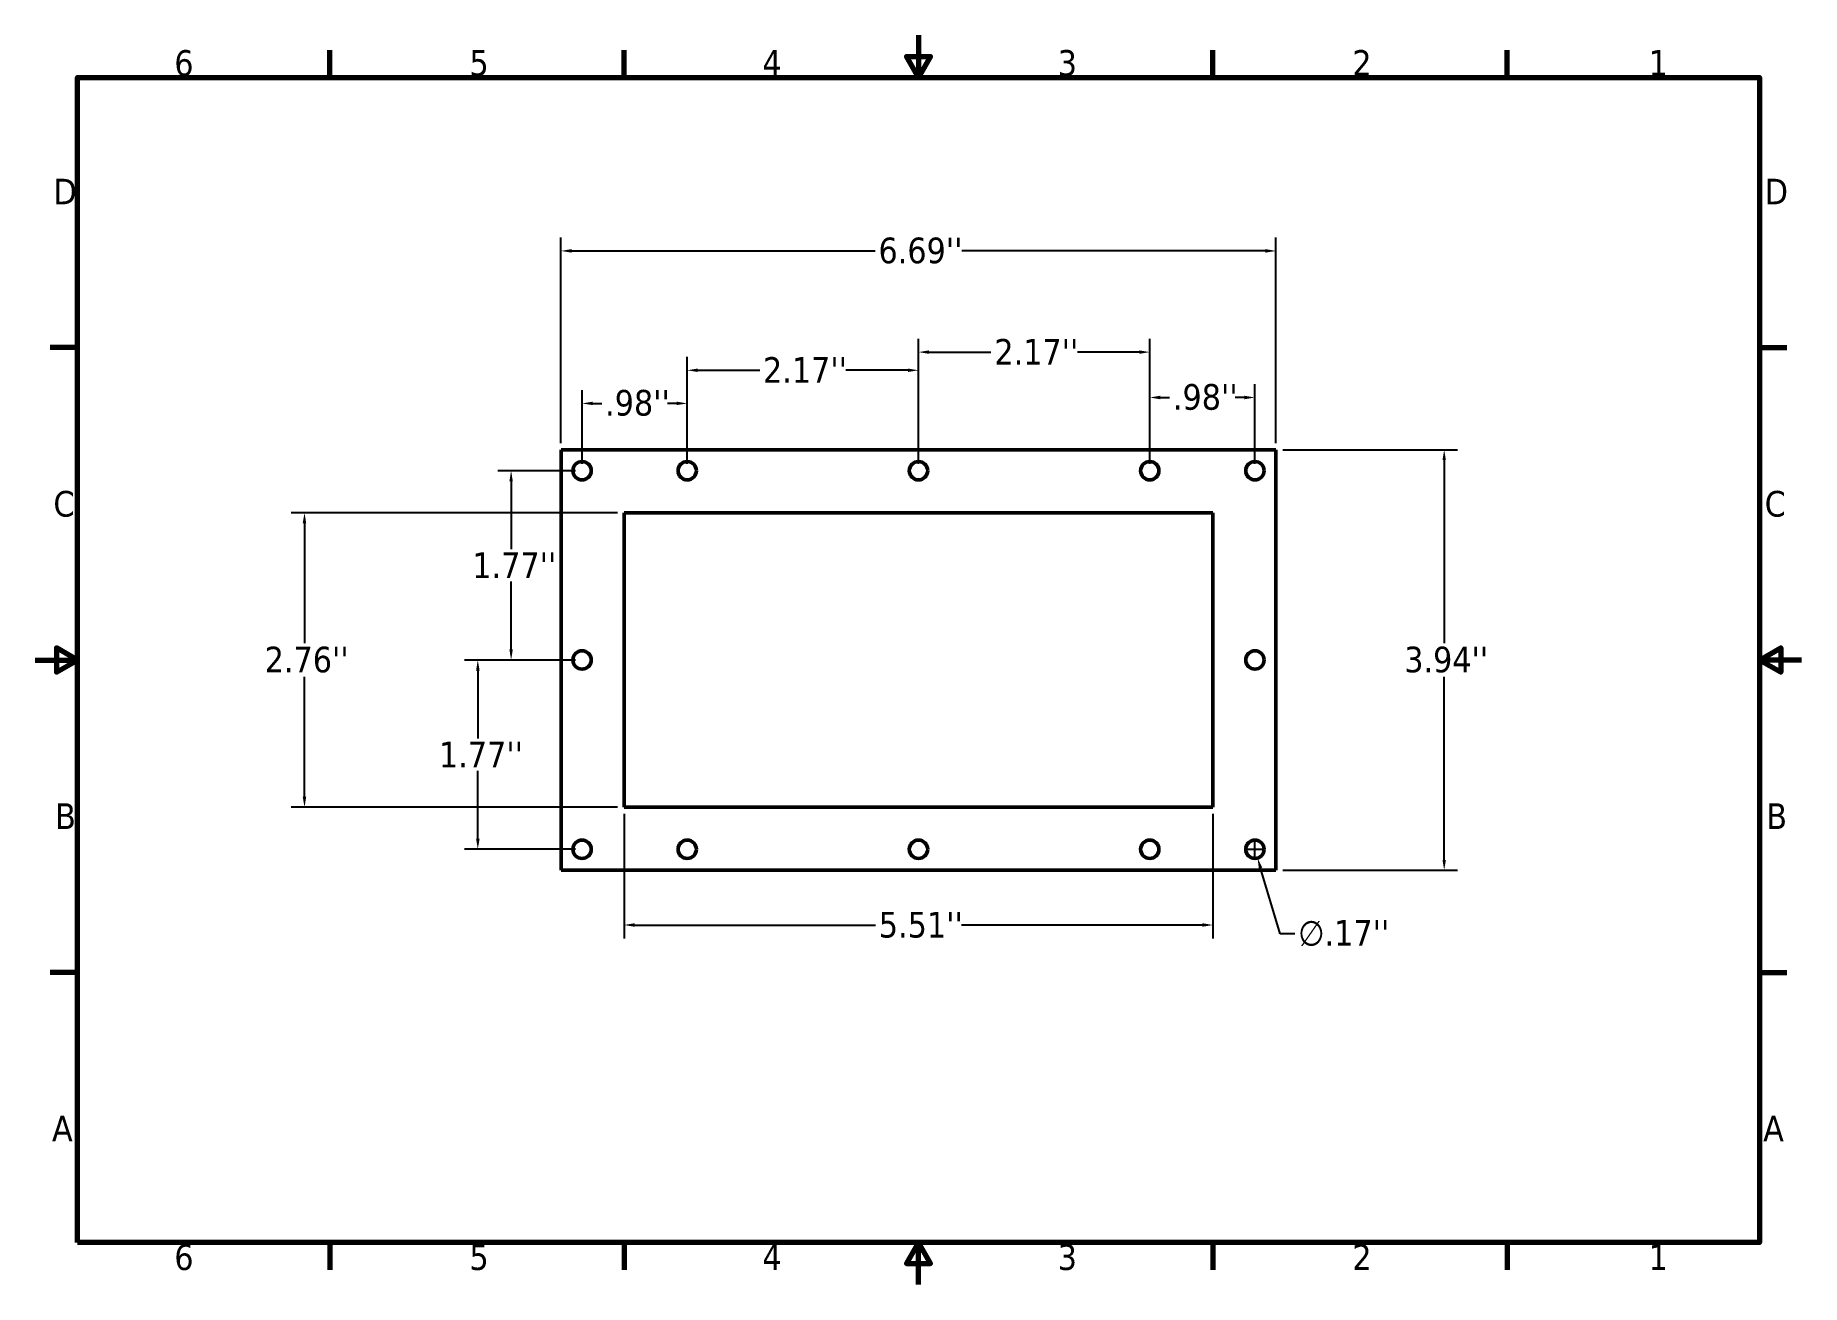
# Model space of a CAD drawing. Header units: inches. Extents: x 0 to 16.5, y 0 to 11.7.
import ezdxf

# ---------------------------------------------------------------- set-up
doc = ezdxf.new("R2010")
doc.units = ezdxf.units.IN
doc.header["$MEASUREMENT"] = 0
for name, color, linetype, lineweight in [('Border (ANSI)', 7, 'Continuous', 70), ('Dimension (ANSI)', 7, 'Continuous', 25), ('Visible (ANSI)', 7, 'Continuous', 50)]:
    doc.layers.add(name, color=color, linetype=linetype, lineweight=lineweight)
doc.styles.add('Note Text (ANSI)', font='tahoma.ttf')
doc.dimstyles.new('Default (ANSI)', dxfattribs={"dimtxt": 0.24, "dimasz": 0.098425, "dimexe": 0.125, "dimexo": 0.0625, "dimgap": 0.031496, "dimtad": 0, "dimtih": 1, "dimtoh": 1, "dimrnd": 1e-08, "dimzin": 4, "dimdsep": 46, "dimtxsty": 'Note Text (ANSI)', "dimcen": 0.09, "dimdle": 0.393701, "dimclrd": 256, "dimclre": 256, "dimclrt": 256, "dimadec": 0, "dimazin": 1, "dimtfac": 0.5, "dimtofl": 0, "dimtmove": 0, "dimatfit": 3, "dimfxl": 1, "dimtolj": 1, "dimtzin": 4, "dimlwd": -1, "dimlwe": -1, "dimarcsym": 0})

# ---------------------------------------------------------------- blocks, each defined once
blk = doc.blocks.new('Borders Default Border')
at = {"layer": 'Border (ANSI)'}
for p, q in [((2.756, 11.299), (2.756, 11.555)), ((5.512, 11.299), (5.512, 11.555)), ((11.024, 11.299), (11.024, 11.555)), ((13.78, 11.299), (13.78, 11.555)), ((0.394, 8.77), (0.138, 8.77)), ((16.142, 8.77), (16.397, 8.77)), ((0.394, 2.923), (0.138, 2.923)), ((16.142, 2.923), (16.397, 2.923)), ((2.756, 0.394), (2.756, 0.138)), ((5.512, 0.394), (5.512, 0.138)), ((11.024, 0.394), (11.024, 0.138)), ((13.78, 0.394), (13.78, 0.138))]:
    blk.add_line(p, q, dxfattribs=at)
at = {"layer": 'Border (ANSI)', "flags": 128}
for points in [[(8.268, 11.693), (8.268, 11.299), (8.154, 11.496), (8.381, 11.496), (8.268, 11.299)], [(0.394, 0.394), (0.394, 11.299), (16.142, 11.299), (16.142, 0.394), (0.394, 0.394)], [(0, 5.846), (0.394, 5.846), (0.197, 5.96), (0.197, 5.733), (0.394, 5.846)], [(16.535, 5.846), (16.142, 5.846), (16.339, 5.96), (16.339, 5.733), (16.142, 5.846)], [(8.268, 0), (8.268, 0.394), (8.154, 0.197), (8.381, 0.197), (8.268, 0.394)]]:
    blk.add_lwpolyline(points, dxfattribs=at)
at = {"layer": 'Border (ANSI)', "char_height": 0.24, "attachment_point": 7, "style": 'Note Text (ANSI)'}
for s, insert in [('6', (1.301, 11.31)), ('5', (4.064, 11.31)), ('4', (6.806, 11.315)), ('3', (9.571, 11.31)), ('2', (12.329, 11.315)), ('1', (15.103, 11.315)), ('D', (0.17, 10.111)), ('D', (16.19, 10.111)), ('C', (0.169, 7.184)), ('C', (16.189, 7.184)), ('B', (0.185, 4.265)), ('B', (16.204, 4.265)), ('A', (0.156, 1.342)), ('A', (16.175, 1.342)), ('6', (1.301, 0.133)), ('5', (4.064, 0.133)), ('4', (6.806, 0.138)), ('3', (9.571, 0.133)), ('2', (12.329, 0.138)), ('1', (15.103, 0.138))]:
    blk.add_mtext(s, dxfattribs=dict(at, insert=insert))
blk = doc.blocks.new('*D5')
at = {"layer": 'Defpoints', "color": 0, "transparency": 16777216}
for p in [(4.921, 9.675), (4.921, 7.815), (11.614, 7.815)]:
    blk.add_point(p, dxfattribs=at)
at = {"layer": 'Dimension (ANSI)', "transparency": 16777216}
for p, q in [((4.921, 7.877), (4.921, 9.8)), ((11.614, 7.877), (11.614, 9.8)), ((5.02, 9.675), (7.862, 9.675)), ((11.516, 9.675), (8.674, 9.675))]:
    blk.add_line(p, q, dxfattribs=at)
for points in [[(5.02, 9.692), (5.02, 9.659), (4.921, 9.675)], [(11.516, 9.692), (11.516, 9.659), (11.614, 9.675)]]:
    blk.add_solid(points, dxfattribs=at)
at = {"layer": 'Dimension (ANSI)', "transparency": 16777216, "insert": (7.893, 9.8), "char_height": 0.24, "attachment_point": 1, "style": 'Note Text (ANSI)'}
blk.add_mtext("\\A1;\\fTahoma|b0|i0;6.69''", dxfattribs=at)
blk = doc.blocks.new('*D6')
at = {"layer": 'Defpoints', "color": 0, "transparency": 16777216}
for p in [(11.614, 7.815), (13.189, 7.815), (11.614, 3.878)]:
    blk.add_point(p, dxfattribs=at)
at = {"layer": 'Dimension (ANSI)', "transparency": 16777216}
for p, q in [((11.677, 7.815), (13.314, 7.815)), ((13.189, 7.717), (13.189, 6.003)), ((13.189, 3.976), (13.189, 5.69)), ((11.677, 3.878), (13.314, 3.878))]:
    blk.add_line(p, q, dxfattribs=at)
for points in [[(13.173, 7.717), (13.205, 7.717), (13.189, 7.815)], [(13.173, 3.976), (13.205, 3.976), (13.189, 3.878)]]:
    blk.add_solid(points, dxfattribs=at)
at = {"layer": 'Dimension (ANSI)', "transparency": 16777216, "insert": (12.815, 5.971), "char_height": 0.24, "attachment_point": 1, "style": 'Note Text (ANSI)'}
blk.add_mtext("\\A1;\\fTahoma|b0|i0;3.94''", dxfattribs=at)
blk = doc.blocks.new('*D7')
at = {"layer": 'Defpoints', "color": 0, "transparency": 16777216}
for p in [(5.512, 4.469), (11.024, 4.469), (5.512, 3.366)]:
    blk.add_point(p, dxfattribs=at)
at = {"layer": 'Dimension (ANSI)', "transparency": 16777216}
for p, q in [((5.512, 4.406), (5.512, 3.241)), ((11.024, 4.406), (11.024, 3.241)), ((5.61, 3.366), (7.865, 3.366)), ((10.925, 3.366), (8.671, 3.366))]:
    blk.add_line(p, q, dxfattribs=at)
for points in [[(5.61, 3.383), (5.61, 3.35), (5.512, 3.366)], [(10.925, 3.383), (10.925, 3.35), (11.024, 3.366)]]:
    blk.add_solid(points, dxfattribs=at)
at = {"layer": 'Dimension (ANSI)', "transparency": 16777216, "insert": (7.896, 3.489), "char_height": 0.24, "attachment_point": 1, "style": 'Note Text (ANSI)'}
blk.add_mtext("\\A1;\\fTahoma|b0|i0;5.51''", dxfattribs=at)
blk = doc.blocks.new('*D8')
at = {"layer": 'Defpoints', "color": 0, "transparency": 16777216}
for p in [(2.52, 7.224), (5.512, 7.224), (5.512, 4.469)]:
    blk.add_point(p, dxfattribs=at)
at = {"layer": 'Dimension (ANSI)', "transparency": 16777216}
for p, q in [((5.449, 7.224), (2.395, 7.224)), ((2.52, 7.126), (2.52, 6.003)), ((2.52, 4.567), (2.52, 5.69)), ((5.449, 4.469), (2.395, 4.469))]:
    blk.add_line(p, q, dxfattribs=at)
for points in [[(2.503, 7.126), (2.536, 7.126), (2.52, 7.224)], [(2.503, 4.567), (2.536, 4.567), (2.52, 4.469)]]:
    blk.add_solid(points, dxfattribs=at)
at = {"layer": 'Dimension (ANSI)', "transparency": 16777216, "insert": (2.147, 5.971), "char_height": 0.24, "attachment_point": 1, "style": 'Note Text (ANSI)'}
blk.add_mtext("\\A1;\\fTahoma|b0|i0;2.76''", dxfattribs=at)
blk = doc.blocks.new('*D9')
at = {"layer": 'Defpoints', "color": 0, "transparency": 16777216}
for p in [(8.268, 8.558), (6.102, 7.618), (8.268, 7.618)]:
    blk.add_point(p, dxfattribs=at)
at = {"layer": 'Dimension (ANSI)', "transparency": 16777216}
for p, q in [((6.102, 7.681), (6.102, 8.683)), ((8.268, 7.681), (8.268, 8.683)), ((6.201, 8.558), (6.781, 8.558)), ((8.169, 8.558), (7.589, 8.558))]:
    blk.add_line(p, q, dxfattribs=at)
for points in [[(6.201, 8.574), (6.201, 8.542), (6.102, 8.558)], [(8.169, 8.574), (8.169, 8.542), (8.268, 8.558)]]:
    blk.add_solid(points, dxfattribs=at)
at = {"layer": 'Dimension (ANSI)', "transparency": 16777216, "insert": (6.812, 8.681), "char_height": 0.24, "attachment_point": 1, "style": 'Note Text (ANSI)'}
blk.add_mtext("\\A1;\\fTahoma|b0|i0;2.17''", dxfattribs=at)
blk = doc.blocks.new('*D10')
at = {"layer": 'Defpoints', "color": 0, "transparency": 16777216}
for p in [(10.433, 8.728), (8.268, 7.618), (10.433, 7.618)]:
    blk.add_point(p, dxfattribs=at)
at = {"layer": 'Dimension (ANSI)', "transparency": 16777216}
for p, q in [((8.268, 7.681), (8.268, 8.853)), ((10.433, 7.681), (10.433, 8.853)), ((8.366, 8.728), (8.946, 8.728)), ((10.335, 8.728), (9.755, 8.728))]:
    blk.add_line(p, q, dxfattribs=at)
for points in [[(8.366, 8.744), (8.366, 8.712), (8.268, 8.728)], [(10.335, 8.744), (10.335, 8.712), (10.433, 8.728)]]:
    blk.add_solid(points, dxfattribs=at)
at = {"layer": 'Dimension (ANSI)', "transparency": 16777216, "insert": (8.978, 8.851), "char_height": 0.24, "attachment_point": 1, "style": 'Note Text (ANSI)'}
blk.add_mtext("\\A1;\\fTahoma|b0|i0;2.17''", dxfattribs=at)
blk = doc.blocks.new('*D11')
at = {"layer": 'Defpoints', "color": 0, "transparency": 16777216}
for p in [(11.417, 8.303), (10.433, 7.618), (11.417, 7.618)]:
    blk.add_point(p, dxfattribs=at)
at = {"layer": 'Dimension (ANSI)', "transparency": 16777216}
for p, q in [((10.433, 7.681), (10.433, 8.428)), ((10.531, 8.303), (10.618, 8.303)), ((11.319, 8.303), (11.233, 8.303)), ((11.417, 7.681), (11.417, 8.428))]:
    blk.add_line(p, q, dxfattribs=at)
for points in [[(10.531, 8.32), (10.531, 8.287), (10.433, 8.303)], [(11.319, 8.32), (11.319, 8.287), (11.417, 8.303)]]:
    blk.add_solid(points, dxfattribs=at)
at = {"layer": 'Dimension (ANSI)', "transparency": 16777216, "insert": (10.649, 8.429), "char_height": 0.24, "attachment_point": 1, "style": 'Note Text (ANSI)'}
blk.add_mtext("\\A1;\\fTahoma|b0|i0;.98''", dxfattribs=at)
blk = doc.blocks.new('*D12')
at = {"layer": 'Defpoints', "color": 0, "transparency": 16777216}
for p in [(6.102, 8.248), (5.118, 7.618), (6.102, 7.618)]:
    blk.add_point(p, dxfattribs=at)
at = {"layer": 'Dimension (ANSI)', "transparency": 16777216}
for p, q in [((5.118, 7.681), (5.118, 8.373)), ((6.102, 7.681), (6.102, 8.373)), ((5.217, 8.248), (5.303, 8.248)), ((6.004, 8.248), (5.918, 8.248))]:
    blk.add_line(p, q, dxfattribs=at)
for points in [[(5.217, 8.264), (5.217, 8.232), (5.118, 8.248)], [(6.004, 8.264), (6.004, 8.232), (6.102, 8.248)]]:
    blk.add_solid(points, dxfattribs=at)
at = {"layer": 'Dimension (ANSI)', "transparency": 16777216, "insert": (5.334, 8.374), "char_height": 0.24, "attachment_point": 1, "style": 'Note Text (ANSI)'}
blk.add_mtext("\\A1;\\fTahoma|b0|i0;.98''", dxfattribs=at)
blk = doc.blocks.new('*D13')
at = {"layer": 'Defpoints', "color": 0, "transparency": 16777216}
for p in [(4.454, 7.618), (5.118, 7.618), (5.118, 5.846)]:
    blk.add_point(p, dxfattribs=at)
at = {"layer": 'Dimension (ANSI)', "transparency": 16777216}
for p, q in [((5.056, 7.618), (4.329, 7.618)), ((4.454, 7.52), (4.454, 6.884)), ((4.454, 5.945), (4.454, 6.58)), ((5.056, 5.846), (4.329, 5.846))]:
    blk.add_line(p, q, dxfattribs=at)
for points in [[(4.438, 7.52), (4.47, 7.52), (4.454, 7.618)], [(4.438, 5.945), (4.47, 5.945), (4.454, 5.846)]]:
    blk.add_solid(points, dxfattribs=at)
at = {"layer": 'Dimension (ANSI)', "transparency": 16777216, "insert": (4.091, 6.853), "char_height": 0.24, "attachment_point": 1, "style": 'Note Text (ANSI)'}
blk.add_mtext("\\A1;\\fTahoma|b0|i0;1.77''", dxfattribs=at)
blk = doc.blocks.new('*D14')
at = {"layer": 'Defpoints', "color": 0, "transparency": 16777216}
for p in [(5.118, 5.846), (4.142, 4.075), (5.118, 4.075)]:
    blk.add_point(p, dxfattribs=at)
at = {"layer": 'Dimension (ANSI)', "transparency": 16777216}
for p, q in [((5.056, 5.846), (4.017, 5.846)), ((4.142, 5.748), (4.142, 5.113)), ((4.142, 4.173), (4.142, 4.809)), ((5.056, 4.075), (4.017, 4.075))]:
    blk.add_line(p, q, dxfattribs=at)
for points in [[(4.126, 5.748), (4.159, 5.748), (4.142, 5.846)], [(4.126, 4.173), (4.159, 4.173), (4.142, 4.075)]]:
    blk.add_solid(points, dxfattribs=at)
at = {"layer": 'Dimension (ANSI)', "transparency": 16777216, "insert": (3.779, 5.081), "char_height": 0.24, "attachment_point": 1, "style": 'Note Text (ANSI)'}
blk.add_mtext("\\A1;\\fTahoma|b0|i0;1.77''", dxfattribs=at)
blk = doc.blocks.new('*D15')
at = {"layer": 'Defpoints', "color": 0, "transparency": 16777216}
for p in [(11.393, 4.157), (11.442, 3.992)]:
    blk.add_point(p, dxfattribs=at)
at = {"layer": 'Dimension (ANSI)', "transparency": 16777216}
for p, q in [((11.417, 3.985), (11.417, 4.165)), ((11.327, 4.075), (11.507, 4.075)), ((11.653, 3.282), (11.47, 3.898)), ((11.79, 3.282), (11.653, 3.282))]:
    blk.add_line(p, q, dxfattribs=at)
blk.add_solid([(11.486, 3.903), (11.454, 3.893), (11.442, 3.992)], dxfattribs=at)
at = {"layer": 'Dimension (ANSI)', "transparency": 16777216, "insert": (11.822, 3.412), "char_height": 0.24, "attachment_point": 1, "style": 'Note Text (ANSI)'}
blk.add_mtext("\\A1;\\fTahoma|b0|i0;∅.17''", dxfattribs=at)

msp = doc.modelspace()

# ---------------------------------------------------------------- linework, layer by layer
at = {"layer": 'Visible (ANSI)'}
for p, q in [((4.9213, 7.815), (4.9213, 3.878)), ((11.6142, 7.815), (4.9213, 7.815)), ((11.6142, 3.878), (11.6142, 7.815)), ((5.5118, 7.2244), (11.0236, 7.2244)), ((5.5118, 4.4685), (5.5118, 7.2244)), ((11.0236, 7.2244), (11.0236, 4.4685)), ((11.0236, 4.4685), (5.5118, 4.4685)), ((4.9213, 3.878), (11.6142, 3.878))]:
    msp.add_line(p, q, dxfattribs=at)
for centre in [(5.1181, 7.6181), (6.1024, 7.6181), (8.2677, 7.6181), (10.4331, 7.6181), (11.4173, 7.6181), (5.1181, 5.8465), (11.4173, 5.8465), (5.1181, 4.0748), (6.1024, 4.0748), (8.2677, 4.0748), (10.4331, 4.0748), (11.4173, 4.0748)]:
    msp.add_circle(centre, 0.086, dxfattribs=at)

# ---------------------------------------------------------------- block references
msp.add_blockref('Borders Default Border', (0, 0))

# ---------------------------------------------------------------- dimensions: what is measured, and where the dimension line sits
at = {"layer": 'Dimension (ANSI)'}
for base, p1, p2, angle, override, picture, middle in [((4.9213, 9.6753), (11.6142, 7.815), (4.9213, 7.815), 180, {"dimgap": 0.031496, "dimtih": 0, "dimtoh": 0, "dimdec": 2, "dimtol": 0, "dimlim": 0, "dimtp": 0, "dimtm": 0, "dimtdec": 2, "dimatfit": 1}, '*D5', (8.2677, 9.6753)), ((10.4331, 8.728), (8.2677, 7.6181), (10.4331, 7.6181), 180, {"dimgap": 0.031496, "dimtih": 0, "dimtoh": 0, "dimdec": 2, "dimtol": 0, "dimlim": 0, "dimtp": 0, "dimtm": 0, "dimtdec": 2, "dimatfit": 1}, '*D10', (9.3504, 8.728)), ((8.2677, 8.5581), (6.1024, 7.6181), (8.2677, 7.6181), 180, {"dimgap": 0.031496, "dimtih": 0, "dimtoh": 0, "dimdec": 2, "dimtol": 0, "dimlim": 0, "dimtp": 0, "dimtm": 0, "dimtdec": 2, "dimatfit": 1}, '*D9', (7.185, 8.5581)), ((6.1024, 8.248), (5.1181, 7.6181), (6.1024, 7.6181), 180, {"dimgap": 0.031496, "dimtih": 0, "dimtoh": 0, "dimdec": 2, "dimtol": 0, "dimlim": 0, "dimtp": 0, "dimtm": 0, "dimtdec": 2, "dimatfit": 1}, '*D12', (5.6102, 8.248)), ((11.4173, 8.3031), (10.4331, 7.6181), (11.4173, 7.6181), 180, {"dimgap": 0.031496, "dimtih": 0, "dimtoh": 0, "dimdec": 2, "dimtol": 0, "dimlim": 0, "dimtp": 0, "dimtm": 0, "dimtdec": 2, "dimatfit": 1}, '*D11', (10.9252, 8.3031)), ((13.189, 7.815), (11.6142, 3.878), (11.6142, 7.815), 90, {"dimgap": 0.031496, "dimdec": 2, "dimtol": 0, "dimlim": 0, "dimtp": 0, "dimtm": 0, "dimtdec": 2, "dimatfit": 1}, '*D6', (13.189, 5.8465)), ((4.4539, 7.6181), (5.1181, 5.8465), (5.1181, 7.6181), 90, {"dimgap": 0.031496, "dimdec": 2, "dimtol": 0, "dimlim": 0, "dimtp": 0, "dimtm": 0, "dimtdec": 2, "dimatfit": 1}, '*D13', (4.4539, 6.7323)), ((2.5197, 7.2244), (5.5118, 4.4685), (5.5118, 7.2244), 90, {"dimgap": 0.031496, "dimdec": 2, "dimtol": 0, "dimlim": 0, "dimtp": 0, "dimtm": 0, "dimtdec": 2, "dimatfit": 1}, '*D8', (2.5197, 5.8465)), ((4.1423, 4.0748), (5.1181, 5.8465), (5.1181, 4.0748), 90, {"dimgap": 0.031496, "dimdec": 2, "dimtol": 0, "dimlim": 0, "dimtp": 0, "dimtm": 0, "dimtdec": 2, "dimatfit": 1}, '*D14', (4.1423, 4.9606)), ((5.5118, 3.3661), (11.0236, 4.4685), (5.5118, 4.4685), 180, {"dimgap": 0.031496, "dimtih": 0, "dimtoh": 0, "dimdec": 2, "dimtol": 0, "dimlim": 0, "dimtp": 0, "dimtm": 0, "dimtdec": 2, "dimatfit": 1}, '*D7', (8.2677, 3.3661))]:
    dim = msp.add_linear_dim(base=base, p1=p1, p2=p2, angle=angle, text="\\fTahoma|b0|i0;<>''", dimstyle='Default (ANSI)', override=override, dxfattribs=at)
    dim.commit()
    dim.dimension.update_dxf_attribs({"geometry": picture, "text_midpoint": middle, "dimtype": 160})
dim = msp.add_diameter_dim_2p(p1=(11.3928, 4.1572), p2=(11.4418, 3.9924), text="\\fTahoma|b0|i0;<>''", dimstyle='Default (ANSI)', override={"dimgap": 0.031496, "dimdec": 2, "dimlfac": 1, "dimtol": 0, "dimlim": 0, "dimtp": 0, "dimtm": 0, "dimtdec": 2}, dxfattribs=at)
dim.commit()
dim.dimension.update_dxf_attribs({"geometry": '*D15', "text_midpoint": (12.2365, 3.2823), "dimtype": 163})

doc.saveas('drawing.dxf')
